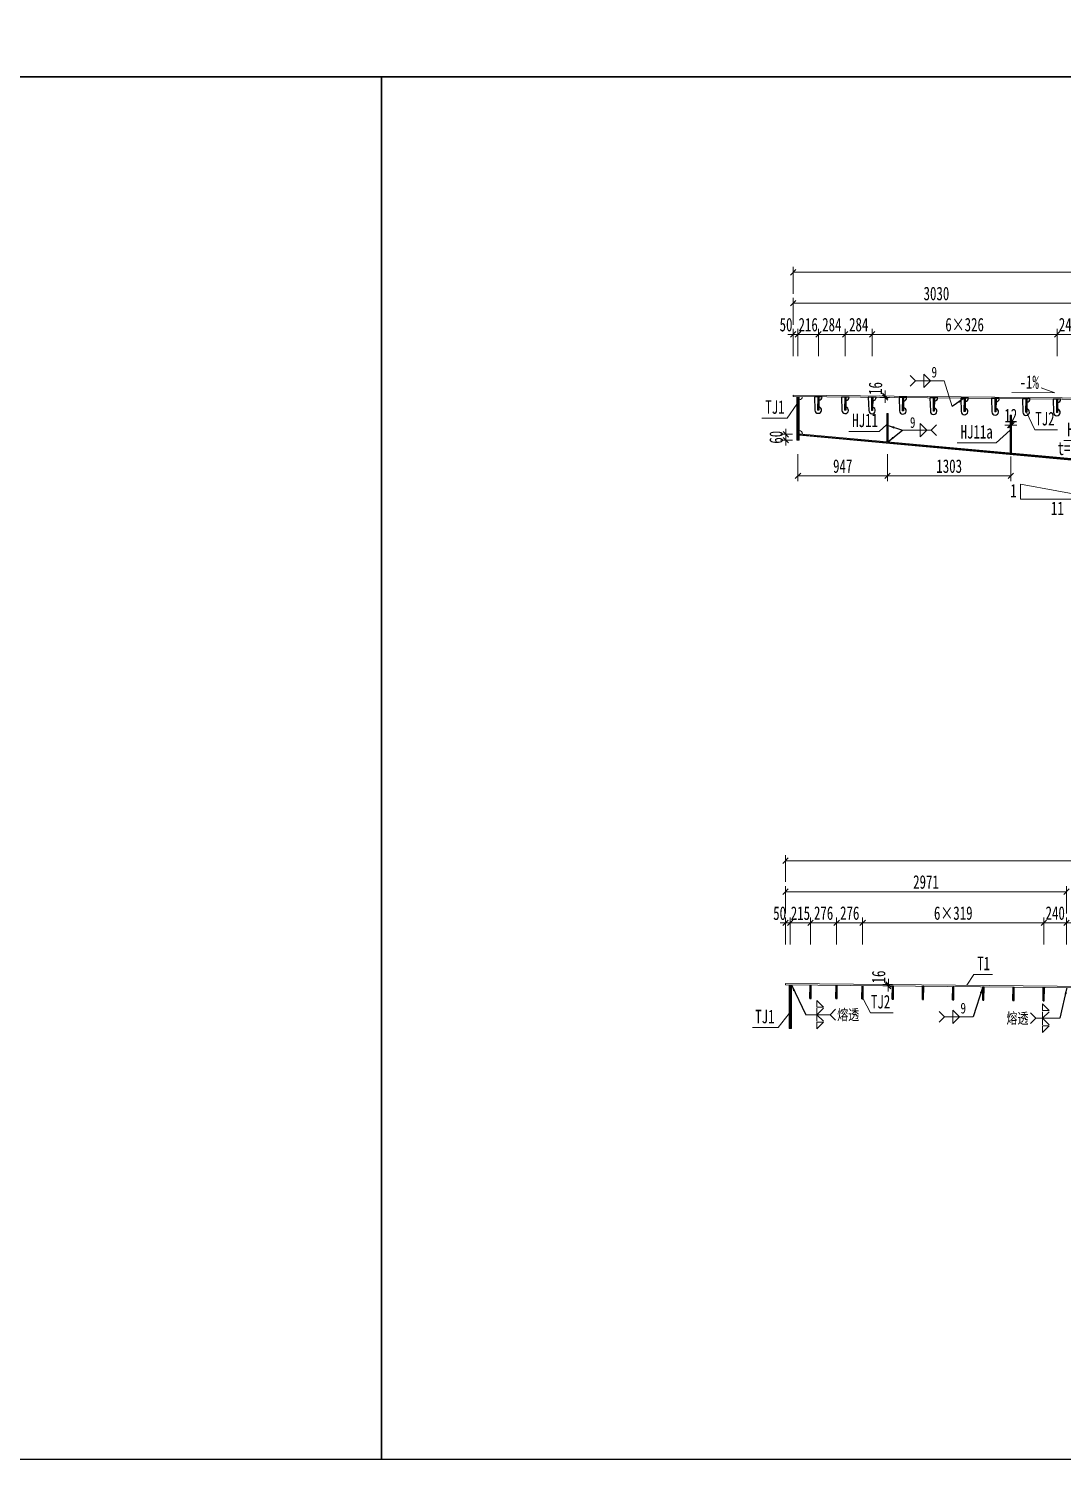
# Model space of a CAD drawing. Header units: millimetres. Extents: x 44597 to 300567, y -113054 to 73044.
# Drawn here: x 153835 to 164766, y -76511 to -61383 of the extents above; entities that cross this region are included whole.
import ezdxf
from ezdxf.enums import TextEntityAlignment as Align

# ---------------------------------------------------------------- set-up
doc = ezdxf.new("R2010")
doc.units = ezdxf.units.MM
doc.layers.get('Defpoints').update_dxf_attribs({"color": 8})
for name, color, linetype, lineweight in [('Dim', 4, 'Continuous', 15), ('文字', 7, 'Continuous', 15), ('细实线', 4, 'Continuous', 15), ('钢板粗线', 1, 'Continuous', 25), ('钢板细线', 6, 'Continuous', 15)]:
    doc.layers.add(name, color=color, linetype=linetype, lineweight=lineweight)
doc.layers.add('Text', color=4, linetype='Continuous')
doc.styles.add('111', font='', dxfattribs={"width": 0.7})
doc.styles.add('BM_Dim', font='', dxfattribs={"width": 0.85})
doc.styles.add('SMEDI', font='', dxfattribs={"width": 0.75})
doc.styles.get("Standard").update_dxf_attribs({"font": ''})
doc.styles.get('111').set_extended_font_data('仿宋_GB2312')
doc.styles.get('BM_Dim').set_extended_font_data('仿宋_GB2312')
doc.styles.get('SMEDI').set_extended_font_data('仿宋_GB2312')
doc.styles.get('Standard').set_extended_font_data('仿宋_GB2312')
doc.dimstyles.new('200', dxfattribs={"dimscale": 0, "dimtxt": 2.5, "dimasz": 1, "dimexe": 1, "dimexo": 1, "dimgap": 0.6, "dimtad": 1, "dimdec": 0, "dimdsep": 46, "dimtxsty": '111', "dimblk": 'OBLIQUE', "dimcen": 0, "dimclrd": 4, "dimclre": 4, "dimclrt": 4, "dimadec": 1, "dimazin": 2, "dimtfac": 1, "dimtdec": 0, "dimtix": 1, "dimtmove": 2, "dimatfit": 3, "dimfxl": 4, "dimfxlon": 1, "dimtolj": 1, "dimlwd": -1, "dimlwe": -1, "dimarcsym": 0})
doc.dimstyles.new('MSteel_1.0_1.0', dxfattribs={"dimtxt": 3, "dimasz": 1.2, "dimexe": 1, "dimexo": 1, "dimgap": 1, "dimtad": 3, "dimtoh": 1, "dimdec": 0, "dimzin": 0, "dimdsep": 46, "dimtxsty": 'Standard', "dimblk": 'ARCHTICK', "dimcen": 0.09, "dimclrd": 3, "dimclre": 3, "dimadec": 0, "dimazin": 0, "dimtfac": 1, "dimtdec": 4, "dimtofl": 0, "dimtmove": 0, "dimatfit": 3, "dimfxl": 1, "dimtolj": 1, "dimtzin": 0, "dimarcsym": 0})

# ---------------------------------------------------------------- blocks, each defined once
blk = doc.blocks.new('_Oblique')
at = {"color": 0, "linetype": 'ByBlock', "lineweight": -2}
blk.add_line((-0.5, -0.5), (0.5, 0.5), dxfattribs=at)
blk = doc.blocks.new('*D2554')
at = {"layer": 'Defpoints', "color": 0, "transparency": 16777216}
for p in [(164949, -64287), (161920, -65265), (164949, -65288)]:
    blk.add_point(p, dxfattribs=at)
at = {"layer": '细实线', "color": 4, "transparency": 16777216}
for p, q in [((161920, -64516), (161920, -64230)), ((161920, -64287), (164949, -64287)), ((164949, -64516), (164949, -64230))]:
    blk.add_line(p, q, dxfattribs=at)
at = {"layer": '细实线', "color": 4, "transparency": 16777216, "xscale": 57.14285714285715, "yscale": 57.14285714285715, "zscale": 57.14285714285715, "rotation": 180}
blk.add_blockref('_Oblique', (161920, -64287), dxfattribs=at)
at = {"layer": '细实线', "color": 4, "transparency": 16777216, "xscale": 57.14285714285715, "yscale": 57.14285714285715, "zscale": 57.14285714285715}
blk.add_blockref('_Oblique', (164949, -64287), dxfattribs=at)
at = {"layer": '细实线', "color": 4, "transparency": 16777216, "insert": (163434, -64185), "char_height": 142.9, "attachment_point": 5, "style": '111'}
blk.add_mtext('\\A1;3030', dxfattribs=at)
blk = doc.blocks.new('*D2556')
at = {"layer": 'Defpoints', "color": 0, "transparency": 16777216}
for p in [(173941, -63960), (161920, -64373), (173941, -65273)]:
    blk.add_point(p, dxfattribs=at)
at = {"layer": '细实线', "color": 4, "transparency": 16777216}
for p, q in [((161920, -64188), (161920, -63902)), ((161920, -63960), (173941, -63960)), ((173941, -64188), (173941, -63902))]:
    blk.add_line(p, q, dxfattribs=at)
at = {"layer": '细实线', "color": 4, "transparency": 16777216, "xscale": 57.14285714285715, "yscale": 57.14285714285715, "zscale": 57.14285714285715, "rotation": 180}
blk.add_blockref('_Oblique', (161920, -63960), dxfattribs=at)
at = {"layer": '细实线', "color": 4, "transparency": 16777216, "xscale": 57.14285714285715, "yscale": 57.14285714285715, "zscale": 57.14285714285715}
blk.add_blockref('_Oblique', (173941, -63960), dxfattribs=at)
at = {"layer": '细实线', "color": 4, "transparency": 16777216, "insert": (167930, -63857), "char_height": 142.9, "attachment_point": 5, "style": '111'}
blk.add_mtext('\\A1;12021', dxfattribs=at)
blk = doc.blocks.new('*D2557')
at = {"layer": 'Defpoints', "color": 0, "transparency": 16777216}
for p in [(161970, -65726), (162917, -65800), (161970, -66112)]:
    blk.add_point(p, dxfattribs=at)
at = {"layer": '细实线', "color": 4, "transparency": 16777216}
for p, q in [((161970, -65883), (161970, -66169)), ((162917, -65883), (162917, -66169)), ((162917, -66112), (161970, -66112))]:
    blk.add_line(p, q, dxfattribs=at)
at = {"layer": '细实线', "color": 4, "transparency": 16777216, "xscale": 57.14285714285715, "yscale": 57.14285714285715, "zscale": 57.14285714285715, "rotation": 180}
blk.add_blockref('_Oblique', (161970, -66112), dxfattribs=at)
at = {"layer": '细实线', "color": 4, "transparency": 16777216, "xscale": 57.14285714285715, "yscale": 57.14285714285715, "zscale": 57.14285714285715}
blk.add_blockref('_Oblique', (162917, -66112), dxfattribs=at)
at = {"layer": '细实线', "color": 4, "transparency": 16777216, "insert": (162443, -66010), "char_height": 142.9, "attachment_point": 5, "style": '111'}
blk.add_mtext('\\A1;947', dxfattribs=at)
blk = doc.blocks.new('*D2558')
at = {"layer": 'Defpoints', "color": 0, "transparency": 16777216}
for p in [(162917, -65808), (164220, -65850), (162917, -66112)]:
    blk.add_point(p, dxfattribs=at)
at = {"layer": '细实线', "color": 4, "transparency": 16777216}
for p, q in [((162917, -65883), (162917, -66169)), ((164220, -65907), (164220, -66169)), ((164220, -66112), (162917, -66112))]:
    blk.add_line(p, q, dxfattribs=at)
at = {"layer": '细实线', "color": 4, "transparency": 16777216, "xscale": 57.14285714285715, "yscale": 57.14285714285715, "zscale": 57.14285714285715, "rotation": 180}
blk.add_blockref('_Oblique', (162917, -66112), dxfattribs=at)
at = {"layer": '细实线', "color": 4, "transparency": 16777216, "xscale": 57.14285714285715, "yscale": 57.14285714285715, "zscale": 57.14285714285715}
blk.add_blockref('_Oblique', (164220, -66112), dxfattribs=at)
at = {"layer": '细实线', "color": 4, "transparency": 16777216, "insert": (163569, -66010), "char_height": 142.9, "attachment_point": 5, "style": '111'}
blk.add_mtext('\\A1;1303', dxfattribs=at)
blk = doc.blocks.new('_ArchTick')
at = {"color": 0, "linetype": 'ByBlock', "const_width": 0.15}
blk.add_lwpolyline([(-0.5, -0.5), (0.5, 0.5)], dxfattribs=at)
blk = doc.blocks.new('角焊缝1')
at = {"layer": 'Dim'}
blk.add_line((-3101.17, 370.22), (-3106.48, 370.22), dxfattribs=at)
blk.add_lwpolyline([(-3107.48, 369.22), (-3106.48, 370.22), (-3107.48, 371.22)], dxfattribs=at)
blk.add_lwpolyline([(-3104.91, 371.45), (-3104.91, 368.99), (-3103.68, 370.22)], close=True, dxfattribs=at)
blk = doc.blocks.new('角焊缝2')
at = {"layer": 'Dim'}
blk.add_line((-3138.01, 370.22), (-3132.7, 370.22), dxfattribs=at)
blk.add_lwpolyline([(-3134.75, 371.45), (-3134.75, 368.99), (-3133.52, 370.22)], close=True, dxfattribs=at)
blk.add_lwpolyline([(-3131.7, 369.22), (-3132.7, 370.22), (-3131.7, 371.22)], dxfattribs=at)
blk = doc.blocks.new('*D2562')
at = {"layer": 'Defpoints', "color": 0, "transparency": 16777216}
for p in [(164214, -65608), (164226, -65575), (164226, -65608)]:
    blk.add_point(p, dxfattribs=at)
at = {"layer": '细实线', "color": 4, "transparency": 16777216}
for p, q in [((164214, -65575), (164157, -65575)), ((164214, -65575), (164214, -65517)), ((164214, -65575), (164226, -65575)), ((164226, -65575), (164226, -65517)), ((164226, -65575), (164283, -65575))]:
    blk.add_line(p, q, dxfattribs=at)
at = {"layer": '细实线', "color": 4, "transparency": 16777216, "xscale": 57.14285714285715, "yscale": 57.14285714285715, "zscale": 57.14285714285715}
blk.add_blockref('_Oblique', (164214, -65575), dxfattribs=at)
at = {"layer": '细实线', "color": 4, "transparency": 16777216, "xscale": 57.14285714285715, "yscale": 57.14285714285715, "zscale": 57.14285714285715, "rotation": 180}
blk.add_blockref('_Oblique', (164226, -65575), dxfattribs=at)
at = {"layer": '细实线', "color": 4, "transparency": 16777216, "insert": (164220, -65474), "char_height": 142.9, "attachment_point": 5, "style": '111'}
blk.add_mtext('\\A1;12', dxfattribs=at)
blk = doc.blocks.new('*D2564')
at = {"layer": 'Defpoints', "color": 0, "transparency": 16777216}
for p in [(161842, -65734), (161970, -65673), (161970, -65734)]:
    blk.add_point(p, dxfattribs=at)
at = {"layer": '细实线', "color": 4, "transparency": 16777216}
for p, q in [((161842, -65673), (161842, -65616)), ((161912, -65673), (161785, -65673)), ((161912, -65734), (161785, -65734)), ((161842, -65673), (161842, -65734)), ((161842, -65734), (161842, -65791))]:
    blk.add_line(p, q, dxfattribs=at)
at = {"layer": '细实线', "color": 4, "transparency": 16777216, "xscale": 57.14285714285715, "yscale": 57.14285714285715, "zscale": 57.14285714285715}
for p, rotation in [((161842, -65673), 270), ((161842, -65734), 90)]:
    blk.add_blockref('_Oblique', p, dxfattribs=dict(at, rotation=rotation))
at = {"layer": '细实线', "color": 4, "transparency": 16777216, "insert": (161740, -65704), "char_height": 142.9, "attachment_point": 5, "rotation": 90, "style": '111'}
blk.add_mtext('\\A1;60', dxfattribs=at)
blk = doc.blocks.new('12-140加劲 有过焊孔')
at = {"layer": 'Defpoints'}
blk.add_line((0, 0), (0, 140), dxfattribs=at)
at = {"layer": '钢板粗线', "color": 7}
for p, q in [((-6, 0), (-6, 140)), ((-6, 140), (6, 140)), ((6, 0), (6, 140)), ((41, 0), (35, 141)), ((-41, 0), (41, 0))]:
    blk.add_line(p, q, dxfattribs=at)
for centre, start, end in [((0, 140), 2.441, 260.1291), ((-6, 0), 90, 180)]:
    blk.add_arc(centre, 35, start, end, dxfattribs=at)
blk = doc.blocks.new('*D2567')
at = {"layer": 'Defpoints', "color": 0, "transparency": 16777216}
for p in [(161970, -64616), (161920, -65256), (161970, -65280)]:
    blk.add_point(p, dxfattribs=at)
at = {"layer": '细实线', "color": 4, "transparency": 16777216}
for p, q in [((161920, -64845), (161920, -64559)), ((161970, -64845), (161970, -64559)), ((161920, -64616), (161862, -64616)), ((161920, -64616), (161970, -64616)), ((161970, -64616), (162027, -64616))]:
    blk.add_line(p, q, dxfattribs=at)
at = {"layer": '细实线', "color": 4, "transparency": 16777216, "xscale": 57.14285714285715, "yscale": 57.14285714285715, "zscale": 57.14285714285715}
blk.add_blockref('_Oblique', (161920, -64616), dxfattribs=at)
at = {"layer": '细实线', "color": 4, "transparency": 16777216, "xscale": 57.14285714285715, "yscale": 57.14285714285715, "zscale": 57.14285714285715, "rotation": 180}
blk.add_blockref('_Oblique', (161970, -64616), dxfattribs=at)
at = {"layer": '细实线', "color": 4, "transparency": 16777216, "insert": (161844, -64514), "char_height": 142.9, "attachment_point": 5, "style": '111'}
blk.add_mtext('\\A1;50', dxfattribs=at)
blk = doc.blocks.new('*D2568')
at = {"layer": 'Defpoints', "color": 0, "transparency": 16777216}
for p in [(162470, -64616), (162186, -65029), (162470, -65035)]:
    blk.add_point(p, dxfattribs=at)
at = {"layer": '细实线', "color": 4, "transparency": 16777216}
for p, q in [((162186, -64845), (162186, -64559)), ((162470, -64845), (162470, -64559)), ((162186, -64616), (162470, -64616))]:
    blk.add_line(p, q, dxfattribs=at)
at = {"layer": '细实线', "color": 4, "transparency": 16777216, "xscale": 57.14285714285715, "yscale": 57.14285714285715, "zscale": 57.14285714285715, "rotation": 180}
blk.add_blockref('_Oblique', (162186, -64616), dxfattribs=at)
at = {"layer": '细实线', "color": 4, "transparency": 16777216, "xscale": 57.14285714285715, "yscale": 57.14285714285715, "zscale": 57.14285714285715}
blk.add_blockref('_Oblique', (162470, -64616), dxfattribs=at)
at = {"layer": '细实线', "color": 4, "transparency": 16777216, "insert": (162328, -64514), "char_height": 142.9, "attachment_point": 5, "style": '111'}
blk.add_mtext('\\A1;284', dxfattribs=at)
blk = doc.blocks.new('*D2569')
at = {"layer": 'Defpoints', "color": 0, "transparency": 16777216}
for p in [(164710, -64616), (162754, -65089), (164710, -65252)]:
    blk.add_point(p, dxfattribs=at)
at = {"layer": '细实线', "color": 4, "transparency": 16777216}
for p, q in [((162754, -64845), (162754, -64559)), ((164710, -64845), (164710, -64559)), ((162754, -64616), (164710, -64616))]:
    blk.add_line(p, q, dxfattribs=at)
at = {"layer": '细实线', "color": 4, "transparency": 16777216, "xscale": 57.14285714285715, "yscale": 57.14285714285715, "zscale": 57.14285714285715, "rotation": 180}
blk.add_blockref('_Oblique', (162754, -64616), dxfattribs=at)
at = {"layer": '细实线', "color": 4, "transparency": 16777216, "xscale": 57.14285714285715, "yscale": 57.14285714285715, "zscale": 57.14285714285715}
blk.add_blockref('_Oblique', (164710, -64616), dxfattribs=at)
at = {"layer": '细实线', "color": 4, "transparency": 16777216, "insert": (163732, -64514), "char_height": 142.9, "attachment_point": 5, "style": '111'}
blk.add_mtext('\\A1;6×326', dxfattribs=at)
blk = doc.blocks.new('*D2570')
at = {"layer": 'Defpoints', "color": 0, "transparency": 16777216}
for p in [(164949, -64616), (164710, -65327), (164949, -65286)]:
    blk.add_point(p, dxfattribs=at)
at = {"layer": '细实线', "color": 4, "transparency": 16777216}
for p, q in [((164710, -64845), (164710, -64559)), ((164949, -64845), (164949, -64559)), ((164710, -64616), (164653, -64616)), ((164710, -64616), (164949, -64616)), ((164949, -64616), (165007, -64616))]:
    blk.add_line(p, q, dxfattribs=at)
at = {"layer": '细实线', "color": 4, "transparency": 16777216, "xscale": 57.14285714285715, "yscale": 57.14285714285715, "zscale": 57.14285714285715}
blk.add_blockref('_Oblique', (164710, -64616), dxfattribs=at)
at = {"layer": '细实线', "color": 4, "transparency": 16777216, "xscale": 57.14285714285715, "yscale": 57.14285714285715, "zscale": 57.14285714285715, "rotation": 180}
blk.add_blockref('_Oblique', (164949, -64616), dxfattribs=at)
at = {"layer": '细实线', "color": 4, "transparency": 16777216, "insert": (164830, -64514), "char_height": 142.9, "attachment_point": 5, "style": '111'}
blk.add_mtext('\\A1;240', dxfattribs=at)
blk = doc.blocks.new('*D2571')
at = {"layer": 'Defpoints', "color": 0, "transparency": 16777216}
for p in [(162893, -65283), (162994, -65268), (162994, -65284)]:
    blk.add_point(p, dxfattribs=at)
at = {"layer": '细实线', "color": 4, "transparency": 16777216}
for p, q in [((162937, -65284), (162835, -65282)), ((162937, -65268), (162836, -65266)), ((162893, -65283), (162892, -65340)), ((162893, -65267), (162893, -65210)), ((162893, -65267), (162893, -65283))]:
    blk.add_line(p, q, dxfattribs=at)
at = {"layer": '细实线', "color": 4, "transparency": 16777216, "xscale": 57.1428571428572, "yscale": 57.1428571428572, "zscale": 57.1428571428572}
for p, rotation in [((162893, -65267), 269.426290839288), ((162893, -65283), 89.42629083928799)]:
    blk.add_blockref('_Oblique', p, dxfattribs=dict(at, rotation=rotation))
at = {"layer": '细实线', "color": 4, "transparency": 16777216, "insert": (162790, -65188), "char_height": 142.9, "attachment_point": 5, "rotation": 89.4263, "style": '111'}
blk.add_mtext('\\A1;16', dxfattribs=at)
blk = doc.blocks.new('14-160加劲 无过焊孔')
at = {"layer": 'Defpoints'}
blk.add_line((38609, 32077), (38609, 32217), dxfattribs=at)
at = {"layer": '钢板粗线', "color": 7}
for p, q in [((38603, 32077), (38603, 32217)), ((38603, 32217), (38615, 32217)), ((38603, 32077), (38615, 32077)), ((38615, 32077), (38615, 32217))]:
    blk.add_line(p, q, dxfattribs=at)
blk = doc.blocks.new('全融透2')
at = {"layer": 'Dim'}
blk.add_line((0, 0), (-4.48, 0), dxfattribs=at)
for points in [[(-5.48, 1), (-4.48, 0), (-5.48, -1)], [(-2, 1.21), (-3.23, 0), (-3.23, 1.21)], [(-2, -1.21), (-3.23, 0), (-3.23, -1.21)]]:
    blk.add_lwpolyline(points, dxfattribs=at)
for points in [[(-3.23, 2.65), (-3.23, 1.41), (-2, 1.41)], [(-3.23, -2.65), (-3.23, -1.41), (-2, -1.41)]]:
    blk.add_lwpolyline(points, close=True, dxfattribs=at)
at = {"layer": 'Text', "style": 'SMEDI', "width": 0.75}
blk.add_text('熔透', height=2, dxfattribs=at).set_placement((-9.92, 0), align=Align.MIDDLE_LEFT)
blk = doc.blocks.new('*D861')
at = {"layer": 'Defpoints', "color": 0, "transparency": 16777216}
for p in [(-717, 876), (-717, 854), (-707, 864)]:
    blk.add_point(p, dxfattribs=at)
at = {"layer": '细实线', "color": 4, "transparency": 16777216}
for p, q in [((-728, 866), (-766, 908)), ((-717, 876), (-756, 918)), ((-717, 876), (-675, 914)), ((-728, 866), (-770, 828)), ((-728, 866), (-717, 876))]:
    blk.add_line(p, q, dxfattribs=at)
at = {"layer": '细实线', "color": 4, "transparency": 16777216, "xscale": 57.14285714285715, "yscale": 57.14285714285715, "zscale": 57.14285714285715}
for p, rotation in [((-717, 876), 222.3094118037974), ((-728, 866), 42.30941180379739)]:
    blk.add_blockref('_Oblique', p, dxfattribs=dict(at, rotation=rotation))
at = {"layer": '细实线', "color": 4, "transparency": 16777216, "insert": (-790, 945), "char_height": 142.9, "attachment_point": 5, "rotation": 42.3094, "style": '111'}
blk.add_mtext('\\A1;14', dxfattribs=at)
blk = doc.blocks.new('*D862')
at = {"layer": 'Defpoints', "color": 0, "transparency": 16777216}
for p in [(-522, 1251), (-512, 1225), (-504, 1231)]:
    blk.add_point(p, dxfattribs=at)
at = {"layer": '细实线', "color": 4, "transparency": 16777216}
for p, q in [((-530, 1245), (-572, 1206)), ((-530, 1245), (-568, 1287)), ((-522, 1251), (-561, 1294)), ((-530, 1245), (-522, 1251)), ((-522, 1251), (-480, 1290))]:
    blk.add_line(p, q, dxfattribs=at)
at = {"layer": '细实线', "color": 4, "transparency": 16777216, "xscale": 57.14285714285715, "yscale": 57.14285714285715, "zscale": 57.14285714285715}
for p, rotation in [((-530, 1245), 42.3190985113926), ((-522, 1251), 222.3190985113926)]:
    blk.add_blockref('_Oblique', p, dxfattribs=dict(at, rotation=rotation))
at = {"layer": '细实线', "color": 4, "transparency": 16777216, "insert": (-595, 1323), "char_height": 142.9, "attachment_point": 5, "rotation": 42.3191, "style": '111'}
blk.add_mtext('\\A1;10', dxfattribs=at)
blk = doc.blocks.new('*D863')
at = {"layer": 'Defpoints', "color": 0, "transparency": 16777216}
for p in [(-119, 807), (-78, 762), (-374, 492)]:
    blk.add_point(p, dxfattribs=at)
at = {"layer": '细实线', "color": 4, "transparency": 16777216}
for p, q in [((-415, 537), (-119, 807)), ((-117, 804), (-158, 849)), ((-412, 535), (-453, 580))]:
    blk.add_line(p, q, dxfattribs=at)
at = {"layer": '细实线', "color": 4, "transparency": 16777216, "xscale": 57.14285714285715, "yscale": 57.14285714285715, "zscale": 57.14285714285715}
for p, rotation in [((-119, 807), 42.31909851127197), ((-415, 537), 222.319098511272)]:
    blk.add_blockref('_Oblique', p, dxfattribs=dict(at, rotation=rotation))
at = {"layer": '细实线', "color": 4, "transparency": 16777216, "insert": (-336, 748), "char_height": 142.9, "attachment_point": 5, "rotation": 42.3191, "style": '111'}
blk.add_mtext('\\A1;400', dxfattribs=at)
blk = doc.blocks.new('*D2586')
at = {"layer": 'Defpoints', "color": 0, "transparency": 16777216}
for p in [(162754, -64616), (162470, -65174), (162754, -65277)]:
    blk.add_point(p, dxfattribs=at)
at = {"layer": '细实线', "color": 4, "transparency": 16777216}
for p, q in [((162470, -64845), (162470, -64559)), ((162754, -64845), (162754, -64559)), ((162470, -64616), (162754, -64616))]:
    blk.add_line(p, q, dxfattribs=at)
at = {"layer": '细实线', "color": 4, "transparency": 16777216, "xscale": 57.14285714285715, "yscale": 57.14285714285715, "zscale": 57.14285714285715, "rotation": 180}
blk.add_blockref('_Oblique', (162470, -64616), dxfattribs=at)
at = {"layer": '细实线', "color": 4, "transparency": 16777216, "xscale": 57.14285714285715, "yscale": 57.14285714285715, "zscale": 57.14285714285715}
blk.add_blockref('_Oblique', (162754, -64616), dxfattribs=at)
at = {"layer": '细实线', "color": 4, "transparency": 16777216, "insert": (162612, -64514), "char_height": 142.9, "attachment_point": 5, "style": '111'}
blk.add_mtext('\\A1;284', dxfattribs=at)
blk = doc.blocks.new('*D2601')
at = {"layer": 'Defpoints', "color": 0, "transparency": 16777216}
for p in [(164810, -70509), (161838, -71487), (164810, -71508)]:
    blk.add_point(p, dxfattribs=at)
at = {"layer": '细实线', "color": 4, "transparency": 16777216}
for p, q in [((161838, -70738), (161838, -70452)), ((164810, -70738), (164810, -70452)), ((161838, -70509), (164810, -70509))]:
    blk.add_line(p, q, dxfattribs=at)
at = {"layer": '细实线', "color": 4, "transparency": 16777216, "xscale": 57.14285714285715, "yscale": 57.14285714285715, "zscale": 57.14285714285715, "rotation": 180}
blk.add_blockref('_Oblique', (161838, -70509), dxfattribs=at)
at = {"layer": '细实线', "color": 4, "transparency": 16777216, "xscale": 57.14285714285715, "yscale": 57.14285714285715, "zscale": 57.14285714285715}
blk.add_blockref('_Oblique', (164810, -70509), dxfattribs=at)
at = {"layer": '细实线', "color": 4, "transparency": 16777216, "insert": (163324, -70407), "char_height": 142.9, "attachment_point": 5, "style": '111'}
blk.add_mtext('\\A1;2971', dxfattribs=at)
blk = doc.blocks.new('*D2603')
at = {"layer": 'Defpoints', "color": 0, "transparency": 16777216}
for p in [(161888, -70839), (161838, -71479), (161888, -71495)]:
    blk.add_point(p, dxfattribs=at)
at = {"layer": '细实线', "color": 4, "transparency": 16777216}
for p, q in [((161838, -71068), (161838, -70782)), ((161888, -71068), (161888, -70782)), ((161838, -70839), (161781, -70839)), ((161838, -70839), (161888, -70839)), ((161888, -70839), (161946, -70839))]:
    blk.add_line(p, q, dxfattribs=at)
at = {"layer": '细实线', "color": 4, "transparency": 16777216, "xscale": 57.14285714285715, "yscale": 57.14285714285715, "zscale": 57.14285714285715}
blk.add_blockref('_Oblique', (161838, -70839), dxfattribs=at)
at = {"layer": '细实线', "color": 4, "transparency": 16777216, "xscale": 57.14285714285715, "yscale": 57.14285714285715, "zscale": 57.14285714285715, "rotation": 180}
blk.add_blockref('_Oblique', (161888, -70839), dxfattribs=at)
at = {"layer": '细实线', "color": 4, "transparency": 16777216, "insert": (161776, -70737), "char_height": 142.9, "attachment_point": 5, "style": '111'}
blk.add_mtext('\\A1;50', dxfattribs=at)
blk = doc.blocks.new('*D2604')
at = {"layer": 'Defpoints', "color": 0, "transparency": 16777216}
for p in [(162654, -70838), (162379, -71472), (162654, -71498)]:
    blk.add_point(p, dxfattribs=at)
at = {"layer": '细实线', "color": 4, "transparency": 16777216}
for p, q in [((162379, -71067), (162379, -70781)), ((162654, -71067), (162654, -70781)), ((162379, -70838), (162654, -70838))]:
    blk.add_line(p, q, dxfattribs=at)
at = {"layer": '细实线', "color": 4, "transparency": 16777216, "xscale": 57.14285714285715, "yscale": 57.14285714285715, "zscale": 57.14285714285715, "rotation": 180}
blk.add_blockref('_Oblique', (162379, -70838), dxfattribs=at)
at = {"layer": '细实线', "color": 4, "transparency": 16777216, "xscale": 57.14285714285715, "yscale": 57.14285714285715, "zscale": 57.14285714285715}
blk.add_blockref('_Oblique', (162654, -70838), dxfattribs=at)
at = {"layer": '细实线', "color": 4, "transparency": 16777216, "insert": (162517, -70736), "char_height": 142.9, "attachment_point": 5, "style": '111'}
blk.add_mtext('\\A1;276', dxfattribs=at)
blk = doc.blocks.new('*D2606')
at = {"layer": 'Defpoints', "color": 0, "transparency": 16777216}
for p in [(164570, -70838), (162654, -71465), (164570, -71520)]:
    blk.add_point(p, dxfattribs=at)
at = {"layer": '细实线', "color": 4, "transparency": 16777216}
for p, q in [((162654, -71067), (162654, -70781)), ((164570, -71067), (164570, -70781)), ((162654, -70838), (164570, -70838))]:
    blk.add_line(p, q, dxfattribs=at)
at = {"layer": '细实线', "color": 4, "transparency": 16777216, "xscale": 57.14285714285715, "yscale": 57.14285714285715, "zscale": 57.14285714285715, "rotation": 180}
blk.add_blockref('_Oblique', (162654, -70838), dxfattribs=at)
at = {"layer": '细实线', "color": 4, "transparency": 16777216, "xscale": 57.14285714285715, "yscale": 57.14285714285715, "zscale": 57.14285714285715}
blk.add_blockref('_Oblique', (164570, -70838), dxfattribs=at)
at = {"layer": '细实线', "color": 4, "transparency": 16777216, "insert": (163612, -70736), "char_height": 142.9, "attachment_point": 5, "style": '111'}
blk.add_mtext('\\A1;6×319', dxfattribs=at)
blk = doc.blocks.new('*D2608')
at = {"layer": 'Defpoints', "color": 0, "transparency": 16777216}
for p in [(164810, -70838), (164570, -71550), (164810, -71507)]:
    blk.add_point(p, dxfattribs=at)
at = {"layer": '细实线', "color": 4, "transparency": 16777216}
for p, q in [((164570, -71067), (164570, -70781)), ((164810, -71067), (164810, -70781)), ((164570, -70838), (164513, -70838)), ((164570, -70838), (164810, -70838)), ((164810, -70838), (164867, -70838))]:
    blk.add_line(p, q, dxfattribs=at)
at = {"layer": '细实线', "color": 4, "transparency": 16777216, "xscale": 57.14285714285715, "yscale": 57.14285714285715, "zscale": 57.14285714285715}
blk.add_blockref('_Oblique', (164570, -70838), dxfattribs=at)
at = {"layer": '细实线', "color": 4, "transparency": 16777216, "xscale": 57.14285714285715, "yscale": 57.14285714285715, "zscale": 57.14285714285715, "rotation": 180}
blk.add_blockref('_Oblique', (164810, -70838), dxfattribs=at)
at = {"layer": '细实线', "color": 4, "transparency": 16777216, "insert": (164690, -70736), "char_height": 142.9, "attachment_point": 5, "style": '111'}
blk.add_mtext('\\A1;240', dxfattribs=at)
blk = doc.blocks.new('*D2611')
at = {"layer": 'Defpoints', "color": 0, "transparency": 16777216}
for p in [(173941, -70181), (161838, -70460), (173941, -71495)]:
    blk.add_point(p, dxfattribs=at)
at = {"layer": '细实线', "color": 4, "transparency": 16777216}
for p, q in [((161838, -70403), (161838, -70124)), ((161838, -70181), (173941, -70181)), ((173941, -70409), (173941, -70124))]:
    blk.add_line(p, q, dxfattribs=at)
at = {"layer": '细实线', "color": 4, "transparency": 16777216, "xscale": 57.14285714285715, "yscale": 57.14285714285715, "zscale": 57.14285714285715, "rotation": 180}
blk.add_blockref('_Oblique', (161838, -70181), dxfattribs=at)
at = {"layer": '细实线', "color": 4, "transparency": 16777216, "xscale": 57.14285714285715, "yscale": 57.14285714285715, "zscale": 57.14285714285715}
blk.add_blockref('_Oblique', (173941, -70181), dxfattribs=at)
at = {"layer": '细实线', "color": 4, "transparency": 16777216, "insert": (167889, -70078), "char_height": 142.9, "attachment_point": 5, "style": '111'}
blk.add_mtext('\\A1;12102', dxfattribs=at)
blk = doc.blocks.new('全融透1')
at = {"layer": 'Dim'}
blk.add_line((0, 0), (4.48, 0), dxfattribs=at)
for points in [[(2, 2.65), (2, 1.41), (3.23, 1.41)], [(2, -2.65), (2, -1.41), (3.23, -1.41)]]:
    blk.add_lwpolyline(points, close=True, dxfattribs=at)
for points in [[(3.23, 1.21), (2, 0), (2, 1.21)], [(3.23, -1.21), (2, 0), (2, -1.21)], [(5.48, 1), (4.48, 0), (5.48, -1)]]:
    blk.add_lwpolyline(points, dxfattribs=at)
at = {"layer": 'Text', "style": 'SMEDI', "width": 0.75}
blk.add_text('熔透', height=2, dxfattribs=at).set_placement((5.77, 0), align=Align.MIDDLE_LEFT)
blk = doc.blocks.new('12-140加劲 无过焊孔')
at = {"layer": 'Defpoints'}
blk.add_line((38947, 32077), (38947, 32217), dxfattribs=at)
at = {"layer": '钢板粗线', "color": 7}
for p, q in [((38941, 32077), (38941, 32217)), ((38941, 32217), (38953, 32217)), ((38941, 32077), (38953, 32077)), ((38953, 32077), (38953, 32217))]:
    blk.add_line(p, q, dxfattribs=at)
blk = doc.blocks.new('*D2625')
at = {"layer": 'Defpoints', "color": 0, "transparency": 16777216}
for p in [(162925, -71506), (163027, -71491), (163027, -71507)]:
    blk.add_point(p, dxfattribs=at)
at = {"layer": '细实线', "color": 4, "transparency": 16777216}
for p, q in [((162970, -71506), (162868, -71505)), ((162970, -71490), (162869, -71489)), ((162926, -71490), (162925, -71506)), ((162925, -71506), (162925, -71563)), ((162926, -71490), (162926, -71432))]:
    blk.add_line(p, q, dxfattribs=at)
at = {"layer": '细实线', "color": 4, "transparency": 16777216, "xscale": 57.1428571428572, "yscale": 57.1428571428572, "zscale": 57.1428571428572}
for p, rotation in [((162926, -71490), 269.4262908392901), ((162925, -71506), 89.42629083929008)]:
    blk.add_blockref('_Oblique', p, dxfattribs=dict(at, rotation=rotation))
at = {"layer": '细实线', "color": 4, "transparency": 16777216, "insert": (162823, -71411), "char_height": 142.9, "attachment_point": 5, "rotation": 89.4263, "style": '111'}
blk.add_mtext('\\A1;16', dxfattribs=at)
blk = doc.blocks.new('*D2648')
at = {"layer": 'Defpoints', "color": 0, "transparency": 16777216}
for p in [(162186, -64616), (162186, -65035), (161970, -65297)]:
    blk.add_point(p, dxfattribs=at)
at = {"layer": '细实线', "color": 4, "transparency": 16777216}
for p, q in [((161970, -64845), (161970, -64559)), ((162186, -64845), (162186, -64559)), ((161970, -64616), (161912, -64616)), ((161970, -64616), (162186, -64616)), ((162186, -64616), (162243, -64616))]:
    blk.add_line(p, q, dxfattribs=at)
at = {"layer": '细实线', "color": 4, "transparency": 16777216, "xscale": 57.14285714285715, "yscale": 57.14285714285715, "zscale": 57.14285714285715}
blk.add_blockref('_Oblique', (161970, -64616), dxfattribs=at)
at = {"layer": '细实线', "color": 4, "transparency": 16777216, "xscale": 57.14285714285715, "yscale": 57.14285714285715, "zscale": 57.14285714285715, "rotation": 180}
blk.add_blockref('_Oblique', (162186, -64616), dxfattribs=at)
at = {"layer": '细实线', "color": 4, "transparency": 16777216, "insert": (162078, -64514), "char_height": 142.9, "attachment_point": 5, "style": '111'}
blk.add_mtext('\\A1;216', dxfattribs=at)
blk = doc.blocks.new('*D2651')
at = {"layer": 'Defpoints', "color": 0, "transparency": 16777216}
for p in [(162379, -70838), (162103, -71472), (162379, -71498)]:
    blk.add_point(p, dxfattribs=at)
at = {"layer": '细实线', "color": 4, "transparency": 16777216}
for p, q in [((162103, -71067), (162103, -70781)), ((162379, -71067), (162379, -70781)), ((162103, -70838), (162379, -70838))]:
    blk.add_line(p, q, dxfattribs=at)
at = {"layer": '细实线', "color": 4, "transparency": 16777216, "xscale": 57.14285714285715, "yscale": 57.14285714285715, "zscale": 57.14285714285715, "rotation": 180}
blk.add_blockref('_Oblique', (162103, -70838), dxfattribs=at)
at = {"layer": '细实线', "color": 4, "transparency": 16777216, "xscale": 57.14285714285715, "yscale": 57.14285714285715, "zscale": 57.14285714285715}
blk.add_blockref('_Oblique', (162379, -70838), dxfattribs=at)
at = {"layer": '细实线', "color": 4, "transparency": 16777216, "insert": (162241, -70736), "char_height": 142.9, "attachment_point": 5, "style": '111'}
blk.add_mtext('\\A1;276', dxfattribs=at)
blk = doc.blocks.new('*D2652')
at = {"layer": 'Defpoints', "color": 0, "transparency": 16777216}
for p in [(162103, -70838), (161888, -71527), (162103, -71498)]:
    blk.add_point(p, dxfattribs=at)
at = {"layer": '细实线', "color": 4, "transparency": 16777216}
for p, q in [((161888, -71067), (161888, -70781)), ((162103, -71067), (162103, -70781)), ((161888, -70838), (161831, -70838)), ((161888, -70838), (162103, -70838)), ((162103, -70838), (162160, -70838))]:
    blk.add_line(p, q, dxfattribs=at)
at = {"layer": '细实线', "color": 4, "transparency": 16777216, "xscale": 57.14285714285715, "yscale": 57.14285714285715, "zscale": 57.14285714285715}
blk.add_blockref('_Oblique', (161888, -70838), dxfattribs=at)
at = {"layer": '细实线', "color": 4, "transparency": 16777216, "xscale": 57.14285714285715, "yscale": 57.14285714285715, "zscale": 57.14285714285715, "rotation": 180}
blk.add_blockref('_Oblique', (162103, -70838), dxfattribs=at)
at = {"layer": '细实线', "color": 4, "transparency": 16777216, "insert": (161996, -70737), "char_height": 142.9, "attachment_point": 5, "style": '111'}
blk.add_mtext('\\A1;215', dxfattribs=at)
blk = doc.blocks.new('ccc')
at = {"layer": '细实线'}
for p, q in [((-2278.4, 2328.4), (-2733.1, 2332.9)), ((-2425.2, 2379.7), (-2278.4, 2328.4)), ((-2185.3, 1822.6), (-1916.5, 1822.6)), ((-2640.7, 1362.6), (-2640.7, 1202.6)), ((-2640.7, 1362.6), (-1785.1, 1202.6)), ((-2640.7, 1202.6), (-1785.1, 1202.6)), ((-260.2, 1144.9), (-309.8, 1020.9)), ((-260.2, 1144.9), (8.5, 1144.9)), ((-709.2, 573.5), (-640.9, 771.7)), ((-908.8, 573.5), (-709.2, 573.5))]:
    blk.add_line(p, q, dxfattribs=at)
at = {"layer": '细实线', "color": 8}
blk.add_line((-467, 361.8), (-352.2, 547.5), dxfattribs=at)
at = {"layer": '钢板细线'}
blk.add_line((0, 32), (0, 0), dxfattribs=at)
blk.add_arc((59.5, 32), 35, 0, 132.58631, dxfattribs=at)
at = {"layer": '细实线', "color": 8, "xscale": 57.1428571428572, "yscale": 57.1428571428572, "zscale": 57.1428571428572}
blk.add_blockref('全融透2', (-467, 361.8), dxfattribs=at)
at = {"layer": '钢板细线', "rotation": 312.6489191297478}
for p in [(-51321.9, 8467.8), (-50712.1, 7805.8), (-50373.4, 7438), (-50034.6, 7070.3)]:
    blk.add_blockref('14-160加劲 无过焊孔', p, dxfattribs=at)
at = {"layer": '文字', "style": 'BM_Dim', "width": 0.7}
blk.add_text('-1%', height=142.86, rotation=359.42629, dxfattribs=at).set_placement((-2551.1, 2327.6), align=Align.BOTTOM_CENTER)
for s, height, p in [('HG9', 142.86, (-2045.8, 1825.6)), ('t=12mm', 142.86, (-2045.8, 1627.2)), ('1', 142.9, (-2715.7, 1178.5)), ('HJ9a', 142.86, (-120.7, 1147.9)), ('11', 142.86, (-2252, 993.3)), ('F1', 142.86, (-803.9, 576.6))]:
    blk.add_text(s, height=height, dxfattribs=at).set_placement(p, align=Align.BOTTOM_CENTER)
at = {"layer": '细实线'}
for p1, p2, distance, picture, middle in [((-511.6, 1224.8), (-504.3, 1231.5), 26.7, '*D862', (-594.8, 1323.5)), ((-717, 854.3), (-706.6, 863.7), 16.1, '*D861', (-790.4, 945.4)), ((-373.9, 492.4), (-78.2, 761.6), 60.7, '*D863', (-335.7, 747.5))]:
    dim = blk.add_aligned_dim(p1=p1, p2=p2, distance=distance, dimstyle='200', override={"dimscale": 57.142857, "dimblk": 'Oblique'}, dxfattribs=at)
    dim.commit()
    dim.dimension.update_dxf_attribs({"geometry": picture, "text_midpoint": middle})
at = {"layer": 'Dim', "color": 8}
blk.add_leader([(-287.7, 408.9), (-352.2, 547.5)], dimstyle='MSteel_1.0_1.0', override={"dimscale": 57.142857, "dimclrd": 8}, dxfattribs=at)

msp = doc.modelspace()

# ---------------------------------------------------------------- linework, layer by layer
at = {"layer": 'Defpoints'}
for p, q in [((161969.6, -65273.8), (161969.6, -65733.8)), ((162916.9, -65751.7), (162916.9, -65451.7)), ((164220.3, -65870.4), (164220.3, -65470.4)), ((161969.6, -65673.4), (165620.6, -66006)), ((161888.4, -71495.1), (161888.4, -71955.1))]:
    msp.add_line(p, q, dxfattribs=at)
for points in [[(152066.6, -36314.1), (190566.6, -36314.1), (190566.6, -61894.1), (152066.6, -61894.1)], [(135566.6, -61894.1), (157566.6, -61894.1), (157566.6, -76511.3), (135566.6, -76511.3)], [(157566.6, -61894.1), (179566.6, -61894.1), (179566.6, -76511.3), (157566.6, -76511.3)]]:
    msp.add_lwpolyline(points, close=True, dxfattribs=at)
at = {"layer": '细实线', "color": 8}
msp.add_line((163600.2, -65380.2), (163515.3, -65107.4), dxfattribs=at)
at = {"layer": '细实线'}
for p, q in [((161586.7, -65502.1), (161855.4, -65502.1)), ((161855.4, -65502.1), (161957.6, -65354.8)), ((164476.2, -65624.6), (164382.3, -65433.3)), ((162506.5, -65642.2), (162828.3, -65642.2)), ((162828.3, -65642.2), (162910.9, -65568.7)), ((164064.1, -65763.5), (164214.3, -65629.8)), ((164476.2, -65624.6), (164714.1, -65624.6)), ((163652.1, -65763.5), (164064.1, -65763.5)), ((163828.4, -71384.6), (163755.7, -71497.8)), ((163828.4, -71384.6), (164028, -71384.6)), ((162738.6, -71789.5), (162658.2, -71642.9)), ((161759.1, -71945.8), (161876.4, -71798.4)), ((162738.6, -71789.5), (162976.6, -71789.5)), ((161759.1, -71945.8), (161490.3, -71945.8))]:
    msp.add_line(p, q, dxfattribs=at)
at = {"layer": '钢板细线'}
for p, q in [((161919.5, -65273.3), (161919.5, -65257.3)), ((161957.6, -65273.7), (161957.6, -65733.8)), ((161981.6, -65273.9), (161981.6, -65733.8)), ((162910.9, -65751.1), (162910.9, -65451.7)), ((162910.9, -65451.7), (162922.9, -65451.7)), ((162922.9, -65752.2), (162922.9, -65451.7)), ((164214.3, -65869.9), (164214.3, -65470.4)), ((164214.3, -65470.4), (164226.3, -65470.4)), ((164226.3, -65871), (164226.3, -65470.4)), ((161957.6, -65733.8), (161981.6, -65733.8)), ((161981.6, -65666.5), (165591.8, -65995.3)), ((161981.6, -65682.6), (165607.9, -66012.9)), ((161838.4, -71494.6), (161838.4, -71478.6)), ((161876.4, -71495), (161876.4, -71955.1)), ((161900.4, -71495.3), (161900.4, -71955.1)), ((161876.4, -71955.1), (161900.4, -71955.1))]:
    msp.add_line(p, q, dxfattribs=at)
for points in [[(161919.5, -65257.3), (169740.6, -65335.6), (170485.9, -65324.5)], [(161919.5, -65273.3), (169740.6, -65351.6), (170483.8, -65340.5)], [(161838.4, -71478.6), (169740.6, -71557.8), (174578.6, -71485.2)], [(161838.4, -71494.6), (169740.6, -71573.8), (174578.6, -71501.2)]]:
    msp.add_lwpolyline(points, dxfattribs=at)
for centre, start, end in [((161981.6, -65273.9), 270, 359.42629), ((161981.6, -65666.5), 354.79552, 90)]:
    msp.add_arc(centre, 35, start, end, dxfattribs=at)

# ---------------------------------------------------------------- block references
at = {"layer": '细实线', "color": 8, "xscale": 57.1428571428572, "yscale": 57.1428571428572, "zscale": 57.1428571428572}
for name, p in [('角焊缝1', (340725.3, -86263)), ('角焊缝2', (342389.8, -86785)), ('全融透1', (162054.4, -71809.2)), ('全融透2', (164740.5, -71847.1)), ('角焊缝1', (341031.7, -92987.3))]:
    msp.add_blockref(name, p, dxfattribs=at)
at = {"layer": '细实线'}
msp.add_blockref('ccc', (166965, -67562.1), dxfattribs=at)
for name, p, rotation in [('12-140加劲 有过焊孔', (162185.6, -65276), 179.4262908401), ('12-140加劲 有过焊孔', (162470, -65278.8), 179.4262908401), ('12-140加劲 有过焊孔', (162754.5, -65281.7), 179.4262908401), ('12-140加劲 有过焊孔', (163080.3, -65284.9), 179.4262908401), ('12-140加劲 有过焊孔', (163406.2, -65288.2), 179.4262908401), ('12-140加劲 有过焊孔', (163732, -65291.5), 179.4262908401), ('12-140加劲 有过焊孔', (164057.9, -65294.7), 179.4262908401), ('12-140加劲 有过焊孔', (164383.7, -65298), 179.4262908401), ('12-140加劲 有过焊孔', (164709.5, -65301.3), 179.4262908401), ('12-140加劲 无过焊孔', (122836, -103322.4), 359.4262908392986), ('12-140加劲 无过焊孔', (123111.6, -103325.2), 359.4262908392986), ('12-140加劲 无过焊孔', (123386.4, -103328), 359.4262908392986), ('12-140加劲 无过焊孔', (123706.5, -103331.2), 359.4262908392986), ('12-140加劲 无过焊孔', (124025.7, -103334.3), 359.4262908392986), ('12-140加劲 无过焊孔', (124344.9, -103337.5), 359.4262908392986), ('12-140加劲 无过焊孔', (124664.1, -103340.9), 359.4262908392986), ('12-140加劲 无过焊孔', (124983.3, -103343.9), 359.4262908392986), ('12-140加劲 无过焊孔', (125302.6, -103347.1), 359.4262908392986)]:
    msp.add_blockref(name, p, dxfattribs=dict(at, rotation=rotation))

# ---------------------------------------------------------------- texts
at = {"layer": 'Text', "style": 'SMEDI', "width": 0.75}
for p in [(163381.8, -65015.4), (163153.8, -65547.5), (163688.2, -71739.7)]:
    msp.add_text('9', height=114.3, dxfattribs=at).set_placement(p, align=Align.MIDDLE_LEFT)
at = {"layer": '文字', "style": 'BM_Dim', "width": 0.7}
for s, p in [('TJ1', (161726.2, -65499)), ('HJ11', (162679.5, -65639.2)), ('TJ2', (164581.1, -65621.6)), ('HJ11a', (163859.7, -65760.4)), ('T1', (163933.3, -71381.5)), ('TJ2', (162843.5, -71786.5)), ('TJ1', (161619.6, -71942.7))]:
    msp.add_text(s, height=142.86, dxfattribs=at).set_placement(p, align=Align.BOTTOM_CENTER)

# ---------------------------------------------------------------- dimensions: what is measured, and where the dimension line sits
at = {"layer": '细实线'}
for base, p1, p2, override, picture, middle in [((173940.6, -63959.6), (161919.5, -64373), (173940.6, -65272.6), {"dimscale": 57.142857, "dimtxsty": '111', "dimblk": 'Oblique'}, '*D2556', (167930, -63857.3)), ((164949.4, -64287.2), (161919.5, -65265.3), (164949.4, -65287.7), {"dimscale": 57.142857, "dimtxsty": '111', "dimblk": 'Oblique'}, '*D2554', (163434.5, -64185)), ((162185.6, -64615.9), (161969.6, -65296.9), (162185.6, -65035), {"dimscale": 57.142857, "dimblk": 'Oblique'}, '*D2648', (162077.6, -64513.7)), ((162470, -64615.9), (162185.6, -65028.7), (162470, -65035), {"dimscale": 57.142857, "dimblk": 'Oblique'}, '*D2568', (162327.8, -64513.7)), ((162754.4902, -64615.9348), (162470.0342, -65173.8263), (162754.4902, -65276.9415), {"dimscale": 57.142857, "dimblk": 'Oblique'}, '*D2586', (162612.2622, -64513.6954)), ((164949.4, -64615.9), (164709.7, -65327.5), (164949.4, -65285.9), {"dimscale": 57.142857, "dimblk": 'Oblique'}, '*D2570', (164829.5, -64513.7)), ((161969.6, -66111.8), (162916.9, -65799.7), (161969.6, -65725.6), {"dimscale": 57.142857, "dimblk": 'Oblique'}, '*D2557', (162443.2, -66009.6)), ((162916.9, -66111.8), (164220.3, -65849.6), (162916.9, -65807.6), {"dimscale": 57.142857, "dimblk": 'Oblique'}, '*D2558', (163568.6, -66009.6)), ((173940.6, -70180.7), (161838.4, -70460.4), (173940.6, -71494.8), {"dimscale": 57.142857, "dimtxsty": '111', "dimblk": 'Oblique'}, '*D2611', (167889.5, -70078.5)), ((164809.7, -70509.4), (161838.4, -71486.6), (164809.7, -71508.4), {"dimscale": 57.142857, "dimtxsty": '111', "dimblk": 'Oblique'}, '*D2601', (163324, -70407.2)), ((162103.2, -70838.1), (161888.4, -71527.2), (162103.2, -71497.7), {"dimscale": 57.142857, "dimblk": 'Oblique'}, '*D2652', (161995.8, -70737.4)), ((162378.8, -70838.1), (162103.2, -71472.5), (162378.8, -71497.7), {"dimscale": 57.142857, "dimblk": 'Oblique'}, '*D2651', (162241, -70735.9)), ((162654.4, -70838.1), (162378.8, -71472.5), (162654.4, -71497.7), {"dimscale": 57.142857, "dimblk": 'Oblique'}, '*D2604', (162516.6, -70735.9)), ((164809.7, -70838.1), (164569.7, -71549.6), (164809.7, -71506.6), {"dimscale": 57.142857, "dimblk": 'Oblique'}, '*D2608', (164689.7, -70735.9))]:
    dim = msp.add_linear_dim(base=base, p1=p1, p2=p2, dimstyle='200', override=override, dxfattribs=at)
    dim.commit()
    dim.dimension.update_dxf_attribs({"geometry": picture, "text_midpoint": middle})
for base, p1, p2, picture, middle in [((161969.6, -64615.9), (161919.5, -65256.3), (161969.6, -65280.4), '*D2567', (161844.4, -64513.7)), ((161888.4, -70839.1), (161838.4, -71478.6), (161888.4, -71495.1), '*D2603', (161775.8, -70736.8))]:
    dim = msp.add_linear_dim(base=base, p1=p1, p2=p2, dimstyle='200', override={"dimscale": 57.142857, "dimblk": 'Oblique'}, dxfattribs=at)
    dim.commit()
    dim.dimension.update_dxf_attribs({"geometry": picture, "text_midpoint": middle, "dimtype": 160})
for base, p1, p2, text, picture, middle in [((164709.5, -64615.9), (162754.5, -65088.6), (164709.5, -65251.8), '6×326', '*D2569', (163732, -64513.7)), ((164569.7, -70838.1), (162654.4, -71465.1), (164569.7, -71520.2), '6×319', '*D2606', (163612, -70735.9))]:
    dim = msp.add_linear_dim(base=base, p1=p1, p2=p2, text=text, dimstyle='200', override={"dimscale": 57.142857, "dimtxsty": '111', "dimblk": 'Oblique'}, dxfattribs=at)
    dim.commit()
    dim.dimension.update_dxf_attribs({"geometry": picture, "text_midpoint": middle})
for base, p1, p2, picture, middle in [((162892.6, -65283.1), (162994, -65268.1), (162993.9, -65284.1), '*D2571', (162790.5, -65188.1)), ((162925.5, -71505.5), (163026.9, -71490.5), (163026.7, -71506.5), '*D2625', (162823.3, -71410.6))]:
    dim = msp.add_linear_dim(base=base, p1=p1, p2=p2, angle=269.42629, dimstyle='200', override={"dimscale": 57.142857}, dxfattribs=at)
    dim.commit()
    dim.dimension.update_dxf_attribs({"geometry": picture, "text_midpoint": middle, "dimtype": 161})
dim = msp.add_aligned_dim(p1=(164214.3, -65608.3), p2=(164226.3, -65608.3), distance=33.6, dimstyle='200', override={"dimscale": 57.142857, "dimblk": 'Oblique'}, dxfattribs=at)
dim.commit()
dim.dimension.update_dxf_attribs({"geometry": '*D2562', "text_midpoint": (164220.3, -65473.9)})
dim = msp.add_linear_dim(base=(161842.4, -65733.8), p1=(161969.6, -65673.4), p2=(161969.6, -65733.8), angle=90, dimstyle='200', override={"dimscale": 57.142857, "dimblk": 'Oblique'}, dxfattribs=at)
dim.commit()
dim.dimension.update_dxf_attribs({"geometry": '*D2564', "text_midpoint": (161740.1, -65703.6)})

# ---------------------------------------------------------------- leaders
at = {"layer": 'Dim'}
for points in [[(163726, -65291.4), (163600.2, -65380.2)], [(162921.7, -65752.1), (163075, -65629.4)], [(162922.9, -65581.3), (163075, -65629.4)], [(161900.4, -71495.3), (162054.4, -71809.2)], [(163925.3, -71515.7), (163821.8, -71831.7)], [(164814.4, -71523.5), (164740.5, -71847.1)]]:
    msp.add_leader(points, dimstyle='MSteel_1.0_1.0', override={"dimscale": 57.142857, "dimclrd": 256}, dxfattribs=at)

doc.saveas('drawing.dxf')
